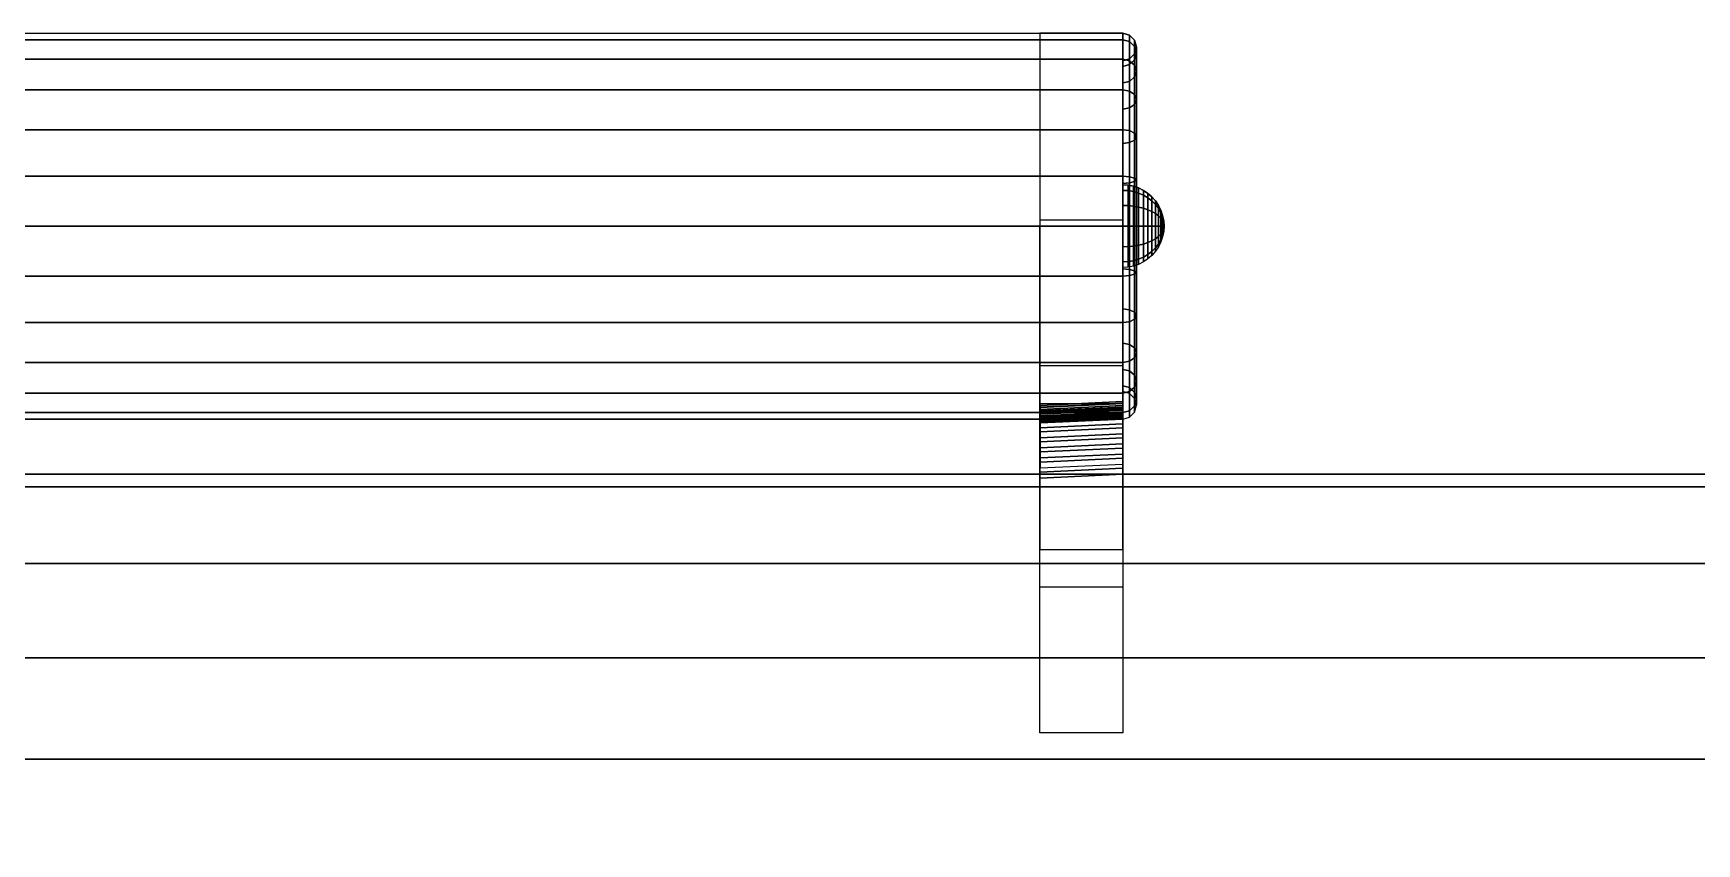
# Model space of a CAD drawing. Extents: x 21 to 175, y -6 to 102.
# Drawn here: x 80.5 to 140.8, y 72.7 to 102.1 of the extents above; entities that cross this region are included whole.
import ezdxf

# ---------------------------------------------------------------- set-up
doc = ezdxf.new("R2010")
doc.units = 0
for name, color, linetype in [('DOME', 1, 'CONTINUOUS'), ('ENG1', 4, 'CONTINUOUS'), ('FAN', 5, 'CONTINUOUS'), ('FBRACK', 10, 'CONTINUOUS'), ('MENG1', 8, 'CONTINUOUS'), ('RTBODY', 15, 'CONTINUOUS')]:
    doc.layers.add(name, color=color, linetype=linetype)

msp = doc.modelspace()

# ---------------------------------------------------------------- linework, layer by layer
at = {"layer": 'FAN'}
msp.add_lwpolyline([(120, 95.124491), (120, 102.124491), (117, 102.124491), (117, 95.124491)], close=True, dxfattribs=at)
at = {"layer": 'FAN', "extrusion": (-1.2e-15, -0.309017, 0.951057)}
msp.add_lwpolyline([(120, 93.24992), (120, 100.24992), (117, 100.24992), (117, 93.24992)], close=True, dxfattribs=at)
at = {"layer": 'FAN', "extrusion": (3e-16, 0.309017, 0.951057)}
msp.add_lwpolyline([(-120, -87.687614), (-120, -94.687614), (-117, -94.687614), (-117, -87.687614)], close=True, dxfattribs=at)
at = {"layer": 'FAN', "extrusion": (-1.9e-15, -0.587785, 0.809017)}
msp.add_lwpolyline([(120, 82.247397), (120, 89.247397), (117, 89.247397), (117, 82.247397)], close=True, dxfattribs=at)
at = {"layer": 'FAN', "extrusion": (8e-16, 0.587785, 0.809017)}
msp.add_lwpolyline([(-120, -71.667262), (-120, -78.667262), (-117, -78.667262), (-117, -71.667262)], close=True, dxfattribs=at)
at = {"layer": 'FAN', "extrusion": (-2.6e-15, -0.809017, 0.587785)}
msp.add_lwpolyline([(120, 63.193926), (120, 70.193926), (117, 70.193926), (117, 63.193926)], close=True, dxfattribs=at)
at = {"layer": 'FAN', "extrusion": (1.2e-15, 0.809017, 0.587785)}
msp.add_lwpolyline([(-120, -48.63162), (-120, -55.63162), (-117, -55.63162), (-117, -48.63162)], close=True, dxfattribs=at)
at = {"layer": 'FAN', "extrusion": (-3.1e-15, -0.951057, 0.309017)}
msp.add_lwpolyline([(120, 37.954593), (120, 44.954593), (117, 44.954593), (117, 37.954593)], close=True, dxfattribs=at)
at = {"layer": 'FAN', "extrusion": (1.4e-15, 0.951057, 0.309017)}
msp.add_lwpolyline([(-120, -20.835576), (-120, -27.835576), (-117, -27.835576), (-117, -20.835576)], close=True, dxfattribs=at)
at = {"layer": 'FAN', "extrusion": (-3.4e-15, -1, 1.55e-14)}
msp.add_lwpolyline([(120, 9), (120, 16), (117, 16), (117, 9)], close=True, dxfattribs=at)
at = {"layer": 'FAN', "extrusion": (-3.4e-15, -0.951057, -0.309017)}
msp.add_lwpolyline([(120, -20.835576), (120, -13.835576), (117, -13.835576), (117, -20.835576)], close=True, dxfattribs=at)
at = {"layer": 'FAN', "extrusion": (-3.3e-15, -0.809017, -0.587785)}
msp.add_lwpolyline([(120, -48.63162), (120, -41.63162), (117, -41.63162), (117, -48.63162)], close=True, dxfattribs=at)
at = {"layer": 'FAN', "extrusion": (-2.9e-15, -0.587785, -0.809017)}
msp.add_lwpolyline([(120, -71.667262), (120, -64.667262), (117, -64.667262), (117, -71.667262)], close=True, dxfattribs=at)
at = {"layer": 'FAN', "extrusion": (-2.3e-15, -0.309017, -0.951057)}
msp.add_lwpolyline([(120, -87.687614), (120, -80.687614), (117, -80.687614), (117, -87.687614)], close=True, dxfattribs=at)
at = {"layer": 'FAN', "extrusion": (-1.6e-15, -1.55e-14, -1)}
msp.add_lwpolyline([(-120, 95.124491), (-120, 88.124491), (-117, 88.124491), (-117, 95.124491)], close=True, dxfattribs=at)
at = {"layer": 'FAN', "extrusion": (-9e-16, 0.309017, -0.951057)}
msp.add_lwpolyline([(-120, 93.24992), (-120, 86.24992), (-117, 86.24992), (-117, 93.24992)], close=True, dxfattribs=at)
at = {"layer": 'FAN', "extrusion": (-1e-16, 0.587785, -0.809017)}
msp.add_lwpolyline([(-120, 82.247397), (-120, 75.247397), (-117, 75.247397), (-117, 82.247397)], close=True, dxfattribs=at)
at = {"layer": 'FAN', "extrusion": (5e-16, 0.809017, -0.587785)}
msp.add_lwpolyline([(-120, 63.193926), (-120, 56.193926), (-117, 56.193926), (-117, 63.193926)], close=True, dxfattribs=at)
at = {"layer": 'FAN', "extrusion": (1e-15, 0.951057, -0.309017)}
msp.add_lwpolyline([(-120, 37.954593), (-120, 30.954593), (-117, 30.954593), (-117, 37.954593)], close=True, dxfattribs=at)
at = {"layer": 'FAN', "extrusion": (1.3e-15, 1, -1.53e-14)}
msp.add_lwpolyline([(-120, 9), (-120, 2), (-117, 2), (-117, 9)], close=True, dxfattribs=at)
at = {"layer": 'FAN', "extrusion": (1, -3e-16, 1e-16)}
msp.add_circle((95.124491, 9, 120), 1.5, dxfattribs=at)

# ---------------------------------------------------------------- meshes
at = {"layer": 'DOME'}
mesh = msp.add_polymesh((12, 13), dxfattribs=dict(at, m_close=True))
for k, corner in enumerate([(121.5, 95.124491, 9), (121.487167, 94.928701, 9), (121.448889, 94.736262, 9), (121.385819, 94.550465, 9), (121.299038, 94.374491, 9), (121.19003, 94.211348, 9), (121.06066, 94.06383, 9), (120.913142, 93.934461, 9), (120.75, 93.825452, 9), (120.574025, 93.738671, 9), (120.388229, 93.675602, 9), (120.195789, 93.637323, 9), (120, 93.624491, 9), (121.5, 95.124491, 9), (121.487167, 94.954932, 8.902105), (121.448889, 94.788275, 8.805886), (121.385819, 94.62737, 8.712987), (121.299038, 94.474971, 8.625), (121.19003, 94.333686, 8.543429), (121.06066, 94.205932, 8.46967), (120.913142, 94.093894, 8.404985), (120.75, 93.999491, 8.350481), (120.574025, 93.924336, 8.30709), (120.388229, 93.869716, 8.275556), (120.195789, 93.836566, 8.256416), (120, 93.825452, 8.25), (121.5, 95.124491, 9), (121.487167, 95.026596, 8.830442), (121.448889, 94.930376, 8.663784), (121.385819, 94.837478, 8.50288), (121.299038, 94.749491, 8.350481), (121.19003, 94.667919, 8.209196), (121.06066, 94.59416, 8.081441), (120.913142, 94.529476, 7.969404), (120.75, 94.474971, 7.875), (120.574025, 94.431581, 7.799845), (120.388229, 94.400046, 7.745226), (120.195789, 94.380907, 7.712075), (120, 94.374491, 7.700962), (121.5, 95.124491, 9), (121.487167, 95.124491, 8.804211), (121.448889, 95.124491, 8.611771), (121.385819, 95.124491, 8.425975), (121.299038, 95.124491, 8.25), (121.19003, 95.124491, 8.086858), (121.06066, 95.124491, 7.93934), (120.913142, 95.124491, 7.80997), (120.75, 95.124491, 7.700962), (120.574025, 95.124491, 7.614181), (120.388229, 95.124491, 7.551111), (120.195789, 95.124491, 7.512833), (120, 95.124491, 7.5), (121.5, 95.124491, 9), (121.487167, 95.222385, 8.830442), (121.448889, 95.318605, 8.663784), (121.385819, 95.411503, 8.50288), (121.299038, 95.499491, 8.350481), (121.19003, 95.581062, 8.209196), (121.06066, 95.654821, 8.081441), (120.913142, 95.719506, 7.969404), (120.75, 95.77401, 7.875), (120.574025, 95.8174, 7.799845), (120.388229, 95.848935, 7.745226), (120.195789, 95.868074, 7.712075), (120, 95.874491, 7.700962), (121.5, 95.124491, 9), (121.487167, 95.294049, 8.902105), (121.448889, 95.460706, 8.805886), (121.385819, 95.621611, 8.712987), (121.299038, 95.77401, 8.625), (121.19003, 95.915295, 8.543429), (121.06066, 96.043049, 8.46967), (120.913142, 96.155087, 8.404985), (120.75, 96.249491, 8.350481), (120.574025, 96.324645, 8.30709), (120.388229, 96.379265, 8.275556), (120.195789, 96.412415, 8.256416), (120, 96.423529, 8.25), (121.5, 95.124491, 9), (121.487167, 95.32028, 9), (121.448889, 95.512719, 9), (121.385819, 95.698516, 9), (121.299038, 95.874491, 9), (121.19003, 96.037633, 9), (121.06066, 96.185151, 9), (120.913142, 96.314521, 9), (120.75, 96.423529, 9), (120.574025, 96.51031, 9), (120.388229, 96.573379, 9), (120.195789, 96.611658, 9), (120, 96.624491, 9), (121.5, 95.124491, 9), (121.487167, 95.294049, 9.097895), (121.448889, 95.460706, 9.194114), (121.385819, 95.621611, 9.287013), (121.299038, 95.77401, 9.375), (121.19003, 95.915295, 9.456571), (121.06066, 96.043049, 9.53033), (120.913142, 96.155087, 9.595015), (120.75, 96.249491, 9.649519), (120.574025, 96.324645, 9.69291), (120.388229, 96.379265, 9.724444), (120.195789, 96.412415, 9.743584), (120, 96.423529, 9.75), (121.5, 95.124491, 9), (121.487167, 95.222385, 9.169558), (121.448889, 95.318605, 9.336216), (121.385819, 95.411503, 9.49712), (121.299038, 95.499491, 9.649519), (121.19003, 95.581062, 9.790804), (121.06066, 95.654821, 9.918559), (120.913142, 95.719506, 10.030596), (120.75, 95.77401, 10.125), (120.574025, 95.8174, 10.200155), (120.388229, 95.848935, 10.254774), (120.195789, 95.868074, 10.287925), (120, 95.874491, 10.299038), (121.5, 95.124491, 9), (121.487167, 95.124491, 9.195789), (121.448889, 95.124491, 9.388229), (121.385819, 95.124491, 9.574025), (121.299038, 95.124491, 9.75), (121.19003, 95.124491, 9.913142), (121.06066, 95.124491, 10.06066), (120.913142, 95.124491, 10.19003), (120.75, 95.124491, 10.299038), (120.574025, 95.124491, 10.385819), (120.388229, 95.124491, 10.448889), (120.195789, 95.124491, 10.487167), (120, 95.124491, 10.5), (121.5, 95.124491, 9), (121.487167, 95.026596, 9.169558), (121.448889, 94.930376, 9.336216), (121.385819, 94.837478, 9.49712), (121.299038, 94.749491, 9.649519), (121.19003, 94.667919, 9.790804), (121.06066, 94.59416, 9.918559), (120.913142, 94.529476, 10.030596), (120.75, 94.474971, 10.125), (120.574025, 94.431581, 10.200155), (120.388229, 94.400046, 10.254774), (120.195789, 94.380907, 10.287925), (120, 94.374491, 10.299038), (121.5, 95.124491, 9), (121.487167, 94.954932, 9.097895), (121.448889, 94.788275, 9.194114), (121.385819, 94.62737, 9.287013), (121.299038, 94.474971, 9.375), (121.19003, 94.333686, 9.456571), (121.06066, 94.205932, 9.53033), (120.913142, 94.093894, 9.595015), (120.75, 93.999491, 9.649519), (120.574025, 93.924336, 9.69291), (120.388229, 93.869716, 9.724444), (120.195789, 93.836566, 9.743584), (120, 93.825452, 9.75)]):
    mesh.set_mesh_vertex(divmod(k, 13), corner)
at = {"layer": 'ENG1'}
mesh = msp.add_polymesh((24, 7), dxfattribs=dict(at, m_close=True))
for k, corner in enumerate([(120, 88.124491, 9), (120.25, 88.191478, 9), (120.433013, 88.374491, 9), (120.5, 88.624491, 9), (120.433013, 88.874491, 9), (120.25, 89.057503, 9), (120, 89.124491, 9), (120, 88.36301, 10.811733), (120.25, 88.427714, 10.794396), (120.433013, 88.604491, 10.747029), (120.5, 88.845973, 10.682324), (120.433013, 89.087454, 10.617619), (120.25, 89.264231, 10.570252), (120, 89.328936, 10.552914), (120, 89.062313, 12.5), (120.25, 89.120325, 12.466506), (120.433013, 89.278819, 12.375), (120.5, 89.495325, 12.25), (120.433013, 89.711832, 12.125), (120.25, 89.870325, 12.033494), (120, 89.928338, 12), (120, 90.174743, 13.949747), (120.25, 90.22211, 13.90238), (120.433013, 90.35152, 13.772971), (120.5, 90.528296, 13.596194), (120.433013, 90.705073, 13.419417), (120.25, 90.834483, 13.290008), (120, 90.88185, 13.242641), (120, 91.624491, 15.062178), (120.25, 91.657984, 15.004165), (120.433013, 91.749491, 14.845671), (120.5, 91.874491, 14.629165), (120.433013, 91.999491, 14.412659), (120.25, 92.090997, 14.254165), (120, 92.124491, 14.196152), (120, 93.312757, 15.761481), (120.25, 93.330095, 15.696776), (120.433013, 93.377462, 15.519999), (120.5, 93.442167, 15.278518), (120.433013, 93.506871, 15.037036), (120.25, 93.554239, 14.86026), (120, 93.571576, 14.795555), (120, 95.124491, 16), (120.25, 95.124491, 15.933013), (120.433013, 95.124491, 15.75), (120.5, 95.124491, 15.5), (120.433013, 95.124491, 15.25), (120.25, 95.124491, 15.066987), (120, 95.124491, 15), (120, 96.936224, 15.761481), (120.25, 96.918886, 15.696776), (120.433013, 96.871519, 15.519999), (120.5, 96.806814, 15.278518), (120.433013, 96.74211, 15.037036), (120.25, 96.694742, 14.86026), (120, 96.677405, 14.795555), (120, 98.624491, 15.062178), (120.25, 98.590997, 15.004165), (120.433013, 98.499491, 14.845671), (120.5, 98.374491, 14.629165), (120.433013, 98.249491, 14.412659), (120.25, 98.157984, 14.254165), (120, 98.124491, 14.196152), (120, 100.074238, 13.949747), (120.25, 100.026871, 13.90238), (120.433013, 99.897461, 13.772971), (120.5, 99.720685, 13.596194), (120.433013, 99.543908, 13.419417), (120.25, 99.414498, 13.290008), (120, 99.367131, 13.242641), (120, 101.186668, 12.5), (120.25, 101.128656, 12.466506), (120.433013, 100.970162, 12.375), (120.5, 100.753656, 12.25), (120.433013, 100.537149, 12.125), (120.25, 100.378656, 12.033494), (120, 100.320643, 12), (120, 101.885971, 10.811733), (120.25, 101.821267, 10.794396), (120.433013, 101.64449, 10.747029), (120.5, 101.403008, 10.682324), (120.433013, 101.161527, 10.617619), (120.25, 100.98475, 10.570252), (120, 100.920045, 10.552914), (120, 102.124491, 9), (120.25, 102.057503, 9), (120.433013, 101.874491, 9), (120.5, 101.624491, 9), (120.433013, 101.374491, 9), (120.25, 101.191478, 9), (120, 101.124491, 9), (120, 101.885971, 7.188267), (120.25, 101.821267, 7.205604), (120.433013, 101.64449, 7.252971), (120.5, 101.403008, 7.317676), (120.433013, 101.161527, 7.382381), (120.25, 100.98475, 7.429748), (120, 100.920045, 7.447086), (120, 101.186668, 5.5), (120.25, 101.128656, 5.533494), (120.433013, 100.970162, 5.625), (120.5, 100.753656, 5.75), (120.433013, 100.537149, 5.875), (120.25, 100.378656, 5.966506), (120, 100.320643, 6), (120, 100.074238, 4.050253), (120.25, 100.026871, 4.09762), (120.433013, 99.897461, 4.227029), (120.5, 99.720685, 4.403806), (120.433013, 99.543908, 4.580583), (120.25, 99.414498, 4.709992), (120, 99.367131, 4.757359), (120, 98.624491, 2.937822), (120.25, 98.590997, 2.995835), (120.433013, 98.499491, 3.154329), (120.5, 98.374491, 3.370835), (120.433013, 98.249491, 3.587341), (120.25, 98.157984, 3.745835), (120, 98.124491, 3.803848), (120, 96.936224, 2.238519), (120.25, 96.918886, 2.303224), (120.433013, 96.871519, 2.480001), (120.5, 96.806814, 2.721482), (120.433013, 96.74211, 2.962964), (120.25, 96.694742, 3.13974), (120, 96.677405, 3.204445), (120, 95.124491, 2), (120.25, 95.124491, 2.066987), (120.433013, 95.124491, 2.25), (120.5, 95.124491, 2.5), (120.433013, 95.124491, 2.75), (120.25, 95.124491, 2.933013), (120, 95.124491, 3), (120, 93.312757, 2.238519), (120.25, 93.330095, 2.303224), (120.433013, 93.377462, 2.480001), (120.5, 93.442167, 2.721482), (120.433013, 93.506871, 2.962964), (120.25, 93.554239, 3.13974), (120, 93.571576, 3.204445), (120, 91.624491, 2.937822), (120.25, 91.657984, 2.995835), (120.433013, 91.749491, 3.154329), (120.5, 91.874491, 3.370835), (120.433013, 91.999491, 3.587341), (120.25, 92.090997, 3.745835), (120, 92.124491, 3.803848), (120, 90.174743, 4.050253), (120.25, 90.22211, 4.09762), (120.433013, 90.35152, 4.227029), (120.5, 90.528296, 4.403806), (120.433013, 90.705073, 4.580583), (120.25, 90.834483, 4.709992), (120, 90.88185, 4.757359), (120, 89.062313, 5.5), (120.25, 89.120325, 5.533494), (120.433013, 89.278819, 5.625), (120.5, 89.495325, 5.75), (120.433013, 89.711832, 5.875), (120.25, 89.870325, 5.966506), (120, 89.928338, 6), (120, 88.36301, 7.188267), (120.25, 88.427714, 7.205604), (120.433013, 88.604491, 7.252971), (120.5, 88.845973, 7.317676), (120.433013, 89.087454, 7.382381), (120.25, 89.264231, 7.429748), (120, 89.328936, 7.447086)]):
    mesh.set_mesh_vertex(divmod(k, 7), corner)
at = {"layer": 'FBRACK'}
mesh = msp.add_polymesh((2, 48), dxfattribs=dict(at, n_close=True))
for k, corner in enumerate([(120, 86.49015, 6), (120, 86.855809, 6), (120, 87.221468, 6), (120, 87.587128, 6), (120, 87.952787, 6), (120, 88.318446, 6), (120, 88.684105, 6), (120, 88.696916, 6.227585), (120, 88.560926, 6.566972), (120, 88.442843, 6.912996), (120, 88.342988, 7.264713), (120, 88.261633, 7.621165), (120, 88.199001, 7.981378), (120, 88.155262, 8.34437), (120, 88.130536, 8.709151), (120, 88.124889, 9.074725), (120, 88.138339, 9.440095), (120, 88.170847, 9.804264), (120, 88.222325, 10.16624), (120, 88.292633, 10.525034), (120, 88.381579, 10.879667), (120, 88.488921, 11.229173), (120, 88.614364, 11.572597), (120, 88.757568, 11.909003), (120, 88.534653, 12), (120, 88.168994, 12), (120, 87.803335, 12), (120, 87.437676, 12), (120, 87.072016, 12), (120, 86.706357, 12), (120, 86.340698, 12), (120, 86.124491, 11.850548), (120, 86.124491, 11.484889), (120, 86.124491, 11.119229), (120, 86.124491, 10.75357), (120, 86.124491, 10.387911), (120, 86.124491, 10.022252), (120, 86.124491, 9.656592), (120, 86.124491, 9.290933), (120, 86.124491, 8.925274), (120, 86.124491, 8.559615), (120, 86.124491, 8.193955), (120, 86.124491, 7.828296), (120, 86.124491, 7.462637), (120, 86.124491, 7.096978), (120, 86.124491, 6.731318), (120, 86.124491, 6.365659), (120, 86.124491, 6), (117.003307, 86.349325, 6), (117.003307, 86.714984, 6), (117.003307, 87.080643, 6), (117.003307, 87.446303, 6), (117.003307, 87.811962, 6), (117.003307, 88.177621, 6), (117.003307, 88.54328, 6), (117.003307, 88.556091, 6.227585), (117.003307, 88.420102, 6.566972), (117.003307, 88.302018, 6.912996), (117.003307, 88.202163, 7.264713), (117.003307, 88.120808, 7.621165), (117.003307, 88.058176, 7.981378), (117.003307, 88.014437, 8.34437), (117.003307, 87.989711, 8.709151), (117.003307, 87.984065, 9.074725), (117.003307, 87.997514, 9.440095), (117.003307, 88.030022, 9.804264), (117.003307, 88.0815, 10.16624), (117.003307, 88.151809, 10.525034), (117.003307, 88.240755, 10.879667), (117.003307, 88.348096, 11.229173), (117.003307, 88.473539, 11.572597), (117.003307, 88.616743, 11.909003), (117.003307, 88.393828, 12), (117.003307, 88.028169, 12), (117.003307, 87.66251, 12), (117.003307, 87.296851, 12), (117.003307, 86.931191, 12), (117.003307, 86.565532, 12), (117.003307, 86.199873, 12), (117.003307, 85.983666, 11.850548), (117.003307, 85.983666, 11.484889), (117.003307, 85.983666, 11.119229), (117.003307, 85.983666, 10.75357), (117.003307, 85.983666, 10.387911), (117.003307, 85.983666, 10.022252), (117.003307, 85.983666, 9.656592), (117.003307, 85.983666, 9.290933), (117.003307, 85.983666, 8.925274), (117.003307, 85.983666, 8.559615), (117.003307, 85.983666, 8.193955), (117.003307, 85.983666, 7.828296), (117.003307, 85.983666, 7.462637), (117.003307, 85.983666, 7.096978), (117.003307, 85.983666, 6.731318), (117.003307, 85.983666, 6.365659), (117.003307, 85.983666, 6)]):
    mesh.set_mesh_vertex(divmod(k, 48), corner)
at = {"layer": 'MENG1'}
mesh = msp.add_polymesh((2, 24), dxfattribs=dict(at, n_close=True))
for k, corner in enumerate([(120, 102.124491, 9), (120, 101.885971, 10.811733), (120, 101.186668, 12.5), (120, 100.074238, 13.949747), (120, 98.624491, 15.062178), (120, 96.936224, 15.761481), (120, 95.124491, 16), (120, 93.312757, 15.761481), (120, 91.624491, 15.062178), (120, 90.174743, 13.949747), (120, 89.062313, 12.5), (120, 88.36301, 10.811733), (120, 88.124491, 9), (120, 88.36301, 7.188267), (120, 89.062313, 5.5), (120, 90.174743, 4.050253), (120, 91.624491, 2.937822), (120, 93.312757, 2.238519), (120, 95.124491, 2), (120, 96.936224, 2.238519), (120, 98.624491, 2.937822), (120, 100.074238, 4.050253), (120, 101.186668, 5.5), (120, 101.885971, 7.188267), (60, 102.124491, 9), (60, 101.885971, 10.811733), (60, 101.186668, 12.5), (60, 100.074238, 13.949747), (60, 98.624491, 15.062178), (60, 96.936224, 15.761481), (60, 95.124491, 16), (60, 93.312757, 15.761481), (60, 91.624491, 15.062178), (60, 90.174743, 13.949747), (60, 89.062313, 12.5), (60, 88.36301, 10.811733), (60, 88.124491, 9), (60, 88.36301, 7.188267), (60, 89.062313, 5.5), (60, 90.174743, 4.050253), (60, 91.624491, 2.937822), (60, 93.312757, 2.238519), (60, 95.124491, 2), (60, 96.936224, 2.238519), (60, 98.624491, 2.937822), (60, 100.074238, 4.050253), (60, 101.186668, 5.5), (60, 101.885971, 7.188267)]):
    mesh.set_mesh_vertex(divmod(k, 24), corner)
at = {"layer": 'RTBODY'}
mesh = msp.add_polymesh((2, 11), dxfattribs=at)
for k, corner in enumerate([(156, 72), (156, 75.779399, 0.288311), (156, 79.464878, 1.16789), (156, 82.878607, 2.80465), (156, 85.663556, 5.353722), (156, 86.124491, 9), (156, 85.663556, 12.646278), (156, 82.878607, 15.19535), (156, 79.464878, 16.83211), (156, 75.779399, 17.711689), (156, 72, 18), (60, 72), (60, 75.779399, 0.288311), (60, 79.464878, 1.16789), (60, 82.878607, 2.80465), (60, 85.663556, 5.353722), (60, 86.124491, 9), (60, 85.663556, 12.646278), (60, 82.878607, 15.19535), (60, 79.464878, 16.83211), (60, 75.779399, 17.711689), (60, 72, 18)]):
    mesh.set_mesh_vertex(divmod(k, 11), corner)

doc.saveas('drawing.dxf')
